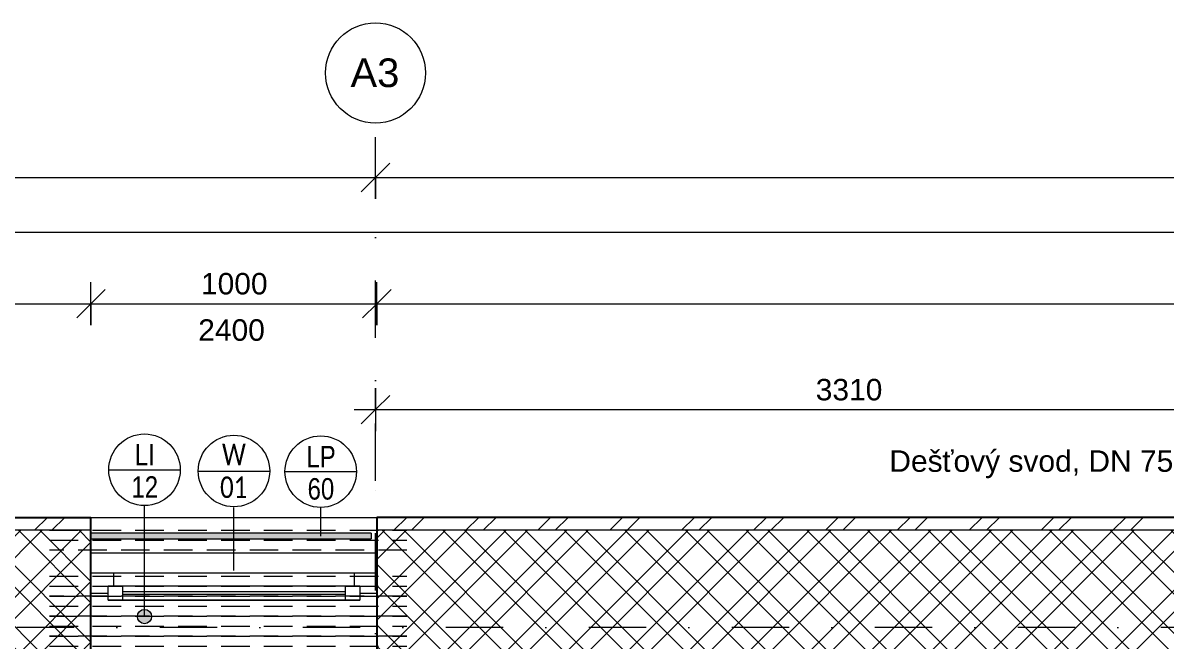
# Model space of a CAD drawing. Header units: millimetres. Extents: x -2204 to 40828, y -3577 to 13817.
# Drawn here: x 14967 to 18965, y 11603 to 13763 of the extents above; entities that cross this region are included whole.
import ezdxf

# ---------------------------------------------------------------- set-up
doc = ezdxf.new("R2010")
doc.units = ezdxf.units.MM
doc.linetypes.add('HA_Dash_3mm-S1mm', pattern=[150, 100, -50])
doc.linetypes.add('HA_DashDot_10mm-S3mm', pattern=[500, 200, -150, 0, -150])
for name, color, linetype, lineweight in [('A-____-____-DIMS', 9, 'Continuous', 5), ('A-____-____-DIMS-50', 9, 'Continuous', 5), ('A-FLOR-____-OTLN', 9, 'Continuous', 9), ('A-FLOR-HRAL-IDEN', 9, 'Continuous', 9), ('A-FLOR-HRAL-OTLN', 9, 'Continuous', 9), ('A-GENM-____-HDLN', 9, 'HA_Dash_3mm-S1mm', 9), ('A-GENM-____-IDEN', 9, 'Continuous', 9), ('A-GENM-____-OTLN', 9, 'Continuous', 9), ('A-GLAZ-____-IDEN', 9, 'Continuous', 9), ('A-GLAZ-____-MCUT', 9, 'Continuous', 5), ('A-GLAZ-____-OTLN', 9, 'Continuous', 5), ('A-WALL-____-MCUT', 9, 'Continuous', 9), ('A-WALL-____-OTLN', 9, 'Continuous', 9), ('A-WALL-____-PATT', 9, 'Continuous', 25), ('G-____-____-TEXT', 9, 'Continuous', 5), ('S-GRID-____-IDEN', 9, 'Continuous', 9), ('S-GRID-____-OTLN', 9, 'Continuous', 5)]:
    doc.layers.add(name, color=color, linetype=linetype, lineweight=lineweight)
doc.styles.add('Arial', font='arial.ttf', dxfattribs={"height": 100})
doc.styles.add('Arial_1', font='arial.ttf', dxfattribs={"height": 75})
doc.styles.add('Arial_2', font='arial.ttf', dxfattribs={"width": 0.8, "height": 75})
doc.styles.add('Calibri', font='calibri.ttf', dxfattribs={"width": 0.8, "height": 75})
doc.dimstyles.new('Inner_Dimensions_1', dxfattribs={"dimscale": 304.8, "dimtxt": 76.519455, "dimasz": 0.328084, "dimexe": 0.246063, "dimexo": 0.0625, "dimgap": 0.032808, "dimtad": 1, "dimdec": 0, "dimzin": 0, "dimdsep": 46, "dimtxsty": 'Arial_1', "dimblk1": 'OBLIQUE', "dimblk2": 'OBLIQUE', "dimsah": 1, "dimcen": 0.09, "dimdle": 0.246063, "dimazin": 0, "dimtfac": 1, "dimtdec": 4, "dimtix": 1, "dimtmove": 0, "dimatfit": 3, "dimfxl": 0.246063, "dimfxlon": 1, "dimtvp": 1, "dimtolj": 1, "dimtzin": 0, "dimlwd": 9, "dimlwe": 9, "dimarcsym": 2})

# ---------------------------------------------------------------- blocks, each defined once
blk = doc.blocks.new('HA_WD_SinglePanel - 1000x2400-2168134-DSP_3NP-A')
at = {"layer": 'A-GLAZ-____-MCUT'}
for p, q in [((-420, 70), (-500, 70)), ((-420, 25), (-420, 70)), ((500, 70), (420, 70)), ((420, 70), (420, 25)), ((-500, 0), (-440, 0)), ((-440, -25), (-440, 25)), ((-440, 25), (-390, 25)), ((-390, 25), (-390, -25)), ((390, 5), (-390, 5)), ((390, -25), (390, 25)), ((390, 25), (440, 25)), ((440, 25), (440, -25)), ((440, 0), (500, 0)), ((-390, -25), (-440, -25)), ((390, -5), (-390, -5)), ((440, -25), (390, -25))]:
    blk.add_line(p, q, dxfattribs=at)
at = {"layer": 'A-GLAZ-____-OTLN'}
for p, q in [((420, 70), (-420, 70)), ((440, 25), (-440, 25)), ((-440, -25), (-440, 25)), ((390, 25), (-390, 25)), ((440, 25), (440, -25)), ((-440, -25), (440, -25)), ((390, -25), (-390, -25))]:
    blk.add_line(p, q, dxfattribs=at)
blk = doc.blocks.new('Railing - Railing-1646378-DSP_3NP-A')
at = {"layer": 'A-FLOR-HRAL-OTLN'}
blk.add_hatch(color=256, dxfattribs=at).paths.add_polyline_path([(16185, 11960), (16185, 11980), (15205, 11980), (15205, 11960), (16060.2, 11960)])
for p, q in [((16185, 11980), (15205, 11980)), ((15205, 11960), (16185, 11960)), ((16185, 11980), (16185, 11960))]:
    blk.add_line(p, q, dxfattribs=at)
blk = doc.blocks.new('TB_Porotherm KP7_1250mm - TB_Porotherm KP7_1250mm-1966492-DSP_3NP-A')
at = {"layer": 'A-GENM-____-HDLN'}
for p, q in [((-625, 35), (625, 35)), ((-625, 0), (625, 0)), ((625, -35), (-625, -35))]:
    blk.add_line(p, q, dxfattribs=at)
blk = doc.blocks.new('Grid - Radius 3_5mm-353793-DSP_3NP-A')
at = {"layer": 'S-GRID-____-IDEN'}
blk.add_circle((0, 0), 3.5, dxfattribs=at)
blk = doc.blocks.new('DIMBLOCK56-DSP_3NP-A')
at = {"layer": 'A-____-____-DIMS-50', "lineweight": 9}
for p, q in [((6510, 12706.6), (6510, 12856.6)), ((15205, 12706.6), (15205, 12856.6)), ((6510, 12781.6), (6560, 12831.6)), ((15205, 12781.6), (15255, 12831.6)), ((6510, 12781.6), (6460, 12731.6)), ((6510, 12781.6), (15205, 12781.6)), ((6510, 12781.6), (6510, 12706.6)), ((15205, 12781.6), (15155, 12731.6)), ((15205, 12781.6), (15205, 12706.6))]:
    blk.add_line(p, q, dxfattribs=at)
at = {"layer": 'A-____-____-DIMS-50', "color": 0, "lineweight": 9, "insert": (10742.1, 12888.9), "char_height": 75, "width": 276.883, "attachment_point": 1, "line_spacing_factor": 0.941778, "style": 'Arial_1'}
blk.add_mtext('8695', dxfattribs=at)
blk = doc.blocks.new('_Oblique')
at = {"color": 0, "linetype": 'ByBlock', "lineweight": -2}
blk.add_line((-0.5, -0.5), (0.5, 0.5), dxfattribs=at)
blk = doc.blocks.new('DIMBLOCK57-DSP_3NP-A')
at = {"layer": 'A-____-____-DIMS-50', "lineweight": 9}
for p, q in [((15205, 12706.6), (15205, 12856.6)), ((16205, 12706.6), (16205, 12856.6)), ((15205, 12781.6), (15255, 12831.6)), ((16205, 12781.6), (16255, 12831.6)), ((15205, 12781.6), (15155, 12731.6)), ((15205, 12781.6), (16205, 12781.6)), ((15205, 12781.6), (15205, 12706.6)), ((16205, 12781.6), (16155, 12731.6)), ((16205, 12781.6), (16205, 12706.6))]:
    blk.add_line(p, q, dxfattribs=at)
at = {"layer": 'A-____-____-DIMS-50', "color": 0, "lineweight": 9, "insert": (15589.6, 12888.9), "char_height": 75, "width": 276.883, "attachment_point": 1, "line_spacing_factor": 0.941778, "style": 'Arial_1'}
blk.add_mtext('1000', dxfattribs=at)
blk = doc.blocks.new('DIMBLOCK58-DSP_3NP-A')
at = {"layer": 'A-____-____-DIMS-50', "lineweight": 9}
for p, q in [((16205, 12706.6), (16205, 12856.6)), ((24926.7, 12706.6), (24926.7, 12856.6)), ((16205, 12781.6), (16255, 12831.6)), ((24926.7, 12781.6), (24976.7, 12831.6)), ((16205, 12781.6), (16155, 12731.6)), ((16205, 12781.6), (25001.7, 12781.6)), ((16205, 12781.6), (16205, 12706.6)), ((24926.7, 12781.6), (24876.7, 12731.6)), ((24926.7, 12781.6), (24926.7, 12706.6))]:
    blk.add_line(p, q, dxfattribs=at)
at = {"layer": 'A-____-____-DIMS-50', "color": 0, "lineweight": 9, "insert": (20450.5, 12888.9), "char_height": 75, "width": 276.883, "attachment_point": 1, "line_spacing_factor": 0.941778, "style": 'Arial_1'}
blk.add_mtext('8722', dxfattribs=at)
blk = doc.blocks.new('HA_TAG_WD - Type Mark-1527962-DSP_3NP-A')
at = {"layer": 'A-GLAZ-____-IDEN'}
blk.add_line((-2.5, 0), (2.5, 0), dxfattribs=at)
blk.add_circle((0, 0), 2.5, dxfattribs=at)
blk = doc.blocks.new('DIMBLOCK139-DSP_3NP-A')
at = {"layer": 'A-____-____-DIMS-50', "lineweight": 9}
for p, q in [((-385, 12956.6), (-385, 13106.6)), ((-385, 13031.6), (-335, 13081.6)), ((24926.7, 12956.6), (24926.7, 13106.6)), ((24926.7, 13031.6), (24976.7, 13081.6)), ((-460, 13031.6), (25001.7, 13031.6)), ((-385, 13031.6), (-435, 12981.6)), ((-385, 13031.6), (-385, 12956.6)), ((24926.7, 13031.6), (24876.7, 12981.6)), ((24926.7, 13031.6), (24926.7, 12956.6))]:
    blk.add_line(p, q, dxfattribs=at)
at = {"layer": 'A-____-____-DIMS-50', "color": 0, "lineweight": 9, "insert": (12126.7, 13138.9), "char_height": 75, "width": 346.103, "attachment_point": 1, "line_spacing_factor": 0.941778, "style": 'Arial_1'}
blk.add_mtext('25312', dxfattribs=at)
blk = doc.blocks.new('HA_TAG_GM_Products - Generic-588599-DSP_3NP-A')
at = {"layer": 'A-GENM-____-IDEN'}
blk.add_line((-2.5, 0), (2.5, 0), dxfattribs=at)
blk.add_circle((0, 0), 2.5, dxfattribs=at)
blk = doc.blocks.new('DIMBLOCK165-DSP_3NP-A')
at = {"layer": 'A-____-____-DIMS-50', "lineweight": 9}
for p, q in [((8100, 13147.5), (8100, 13297.5)), ((16200, 13147.5), (16200, 13297.5)), ((8100, 13222.5), (8150, 13272.5)), ((16200, 13222.5), (16250, 13272.5)), ((8100, 13222.5), (8050, 13172.5)), ((8100, 13222.5), (16200, 13222.5)), ((8100, 13222.5), (8100, 13147.5)), ((16200, 13222.5), (16150, 13172.5)), ((16200, 13222.5), (16200, 13147.5))]:
    blk.add_line(p, q, dxfattribs=at)
at = {"layer": 'A-____-____-DIMS-50', "color": 0, "lineweight": 9, "insert": (12034.6, 13329.9), "char_height": 75, "width": 276.883, "attachment_point": 1, "line_spacing_factor": 0.941778, "style": 'Arial_1'}
blk.add_mtext('8100', dxfattribs=at)
blk = doc.blocks.new('DIMBLOCK166-DSP_3NP-A')
at = {"layer": 'A-____-____-DIMS-50', "lineweight": 9}
for p, q in [((16200, 13147.5), (16200, 13297.5)), ((24584, 13147.5), (24584, 13297.5)), ((16200, 13222.5), (16250, 13272.5)), ((24584, 13222.5), (24634, 13272.5)), ((16200, 13222.5), (16150, 13172.5)), ((16200, 13222.5), (24659, 13222.5)), ((16200, 13222.5), (16200, 13147.5)), ((24584, 13222.5), (24534, 13172.5)), ((24584, 13222.5), (24584, 13147.5))]:
    blk.add_line(p, q, dxfattribs=at)
at = {"layer": 'A-____-____-DIMS-50', "color": 0, "lineweight": 9, "insert": (20276.6, 13329.9), "char_height": 75, "width": 276.883, "attachment_point": 1, "line_spacing_factor": 0.941778, "style": 'Arial_1'}
blk.add_mtext('8384', dxfattribs=at)
blk = doc.blocks.new('DIMBLOCK170-DSP_3NP-A')
at = {"layer": 'A-____-____-DIMS-50', "lineweight": 9}
for p, q in [((16200, 12486.3), (16200, 12336.3)), ((16200, 12411.3), (16200, 12486.3)), ((19510, 12336.3), (19510, 12486.3)), ((16200, 12411.3), (16250, 12461.3)), ((19510, 12411.3), (19560, 12461.3)), ((16125, 12411.3), (19585, 12411.3)), ((16200, 12411.3), (16150, 12361.3)), ((19510, 12411.3), (19460, 12361.3)), ((19510, 12411.3), (19510, 12336.3))]:
    blk.add_line(p, q, dxfattribs=at)
at = {"layer": 'A-____-____-DIMS-50', "color": 0, "lineweight": 9, "insert": (17739.6, 12518.7), "char_height": 75, "width": 276.883, "attachment_point": 1, "line_spacing_factor": 0.941778, "style": 'Arial_1'}
blk.add_mtext('3310', dxfattribs=at)
blk = doc.blocks.new('HA_TAG_GM_Railings - Generic-2184224-DSP_3NP-A')
at = {"layer": 'A-FLOR-HRAL-IDEN'}
blk.add_line((-2.5, 0), (2.5, 0), dxfattribs=at)
blk.add_circle((0, 0), 2.5, dxfattribs=at)

msp = doc.modelspace()

# ---------------------------------------------------------------- hatches: boundary and pattern name
at = {"layer": 'A-GENM-____-IDEN'}
h = msp.add_hatch(color=256, dxfattribs=at)
edge = h.paths.add_edge_path()
edge.add_arc((15392.2, 11688.4), 25, 0, 360)
at = {"layer": 'A-WALL-____-PATT', "lineweight": 5}
h = msp.add_hatch(dxfattribs=at)
h.set_pattern_fill('FP_8', color=256, style=0, pattern_type=2)
h.set_pattern_definition([(45, (0, 0), (-125.7236, 125.7236), []), (45, (0, 190.5), (-125.7236, 125.7236), [])])
h.paths.add_polyline_path([(-340, 11990), (-340, 12002.6), (5570, 12002.6), (5570, 12035), (-385, 12035)])
h.paths.add_polyline_path([(24944.2, 11990), (24955.7, 12035), (16205, 12035), (16205, 11990), (19095, 11990), (19095, 12005), (24901.6, 12005), (24897.8, 11990)])
h.paths.add_polyline_path([(14510, 11990), (15205, 11990), (15205, 12035), (6510, 12035), (6510, 12002.6), (14510, 12002.6)])
h = msp.add_hatch(dxfattribs=at)
h.set_pattern_fill('FP_3', color=256, style=0, pattern_type=2)
h.set_pattern_definition([(45, (0, 0), (-106.066, 106.066), []), (45, (75, 0), (-106.066, 106.066), []), (315, (0, 0), (106.066, 106.066), []), (315, (75, 0), (106.066, 106.066), [])])
h.paths.add_polyline_path([(15205, 11550), (15205, 11990), (14405, 11990), (14405, 11610), (14531.6, 11610), (14531.6, 11550)])
h.paths.add_polyline_path([(16205, 11550), (19095, 11550), (19095, 11990), (16205, 11990), (16205, 11726)])

# ---------------------------------------------------------------- linework, layer by layer
at = {"layer": 'A-FLOR-____-OTLN'}
msp.add_line((16205, 11910), (15205, 11910), dxfattribs=at)
at = {"layer": 'A-FLOR-HRAL-IDEN'}
msp.add_line((16008.3, 11968.7), (16008.3, 12069.6), dxfattribs=at)
at = {"layer": 'A-GENM-____-IDEN'}
msp.add_line((15392.2, 11688.4), (15392.2, 12076.2), dxfattribs=at)
msp.add_circle((15392.2, 11688.4), 25, dxfattribs=at)
at = {"layer": 'A-GLAZ-____-IDEN'}
msp.add_line((15705, 11849.3), (15705, 12069.6), dxfattribs=at)
at = {"layer": 'A-WALL-____-MCUT', "lineweight": 25}
for p, q in [((6510, 12035), (15205, 12035)), ((15205, 11550), (15205, 12035)), ((16205, 12035), (16205, 11550)), ((24955.7, 12035), (16205, 12035))]:
    msp.add_line(p, q, dxfattribs=at)
at = {"layer": 'A-WALL-____-MCUT'}
for p, q in [((15205, 11990), (14405, 11990)), ((19095, 11990), (16205, 11990))]:
    msp.add_line(p, q, dxfattribs=at)
at = {"layer": 'A-WALL-____-OTLN'}
msp.add_line((15205, 12035), (16205, 12035), dxfattribs=at)
at = {"layer": 'S-GRID-____-OTLN', "linetype": 'HA_DashDot_10mm-S3mm', "lineweight": 9}
for p, q in [((16200, 12162.7), (16200, 13412.7)), ((16200, -723.1), (16200, 12162.7)), ((24647.7, 11650), (-416.4, 11650))]:
    msp.add_line(p, q, dxfattribs=at)

# ---------------------------------------------------------------- block references
at = {"layer": 'A-FLOR-HRAL-IDEN', "xscale": 49.99999999999998, "yscale": 49.99999999999998, "zscale": 49.99999999999998}
msp.add_blockref('HA_TAG_GM_Railings - Generic-2184224-DSP_3NP-A', (16008.3, 12194.6), dxfattribs=at)
at = {"layer": 'A-FLOR-HRAL-OTLN'}
msp.add_blockref('Railing - Railing-1646378-DSP_3NP-A', (0, 0), dxfattribs=at)
at = {"layer": 'A-GENM-____-IDEN', "xscale": 49.99999999999998, "yscale": 49.99999999999998, "zscale": 49.99999999999998}
msp.add_blockref('HA_TAG_GM_Products - Generic-588599-DSP_3NP-A', (15392.2, 12201.2), dxfattribs=at)
at = {"layer": 'A-GENM-____-OTLN'}
for p in [(15685, 11955), (15685, 11795), (15685, 11725), (15685, 11655), (15685, 11585)]:
    msp.add_blockref('TB_Porotherm KP7_1250mm - TB_Porotherm KP7_1250mm-1966492-DSP_3NP-A', p, dxfattribs=at)
at = {"layer": 'A-GLAZ-____-IDEN', "xscale": 49.99999999999998, "yscale": 49.99999999999998, "zscale": 49.99999999999998}
msp.add_blockref('HA_TAG_WD - Type Mark-1527962-DSP_3NP-A', (15705, 12196.9), dxfattribs=at)
at = {"layer": 'A-GLAZ-____-OTLN'}
msp.add_blockref('HA_WD_SinglePanel - 1000x2400-2168134-DSP_3NP-A', (15705, 11770), dxfattribs=at)
at = {"layer": 'S-GRID-____-IDEN', "xscale": 49.99999999999998, "yscale": 49.99999999999998, "zscale": 49.99999999999998}
msp.add_blockref('Grid - Radius 3_5mm-353793-DSP_3NP-A', (16200, 13587.7), dxfattribs=at)

# ---------------------------------------------------------------- texts
at = {"layer": 'A-FLOR-HRAL-IDEN', "lineweight": 5, "char_height": 75, "attachment_point": 1, "style": 'Arial_2'}
for s, insert, width in [('LP', (15958.5, 12284.7), 125.063), ('60', (15962.5, 12172), 115.443)]:
    msp.add_mtext(s, dxfattribs=dict(at, insert=insert, width=width))
at = {"layer": 'A-GENM-____-IDEN', "lineweight": 5, "char_height": 75, "attachment_point": 1, "style": 'Arial_2'}
for s, insert, width in [('LI', (15358.4, 12291.3), 86.582), ('12', (15346.4, 12178.6), 115.443)]:
    msp.add_mtext(s, dxfattribs=dict(at, insert=insert, width=width))
at = {"layer": 'A-GLAZ-____-IDEN', "lineweight": 5, "char_height": 75, "attachment_point": 1}
for s, insert, width, style in [('2400', (15580, 12727), 288.607, 'Arial_1'), ('W', (15663.2, 12292.1), 105.823, 'Calibri'), ('01', (15656.6, 12177.8), 121.856, 'Calibri')]:
    msp.add_mtext(s, dxfattribs=dict(at, insert=insert, width=width, style=style))
at = {"layer": 'G-____-____-TEXT', "color": 7, "lineweight": 9, "char_height": 75, "attachment_point": 1, "style": 'Arial_1'}
for s, insert, width in [('Deš', (17997, 12269.1), 224.472), ('ťový svod, DN 75 mm', (18182.2, 12269.1), 1222.573)]:
    msp.add_mtext(s, dxfattribs=dict(at, insert=insert, width=width))
at = {"layer": 'S-GRID-____-IDEN', "lineweight": 5, "insert": (16112.6, 13638.4), "char_height": 100, "width": 212.447, "attachment_point": 1, "style": 'Arial'}
msp.add_mtext('A3', dxfattribs=at)

# ---------------------------------------------------------------- dimensions: what is measured, and where the dimension line sits
at = {"layer": 'A-____-____-DIMS', "lineweight": 9}
for base, p1, p2, override, picture, middle in [((16200, 13222.5), (8100, 13147.5), (16200, 13147.5), {"dimpost": '<>', "dimfxl": 8100}, 'DIMBLOCK165-DSP_3NP-A', (12150, 13270.8)), ((24584, 13222.5), (16200, 13147.5), (24584, 13147.5), {"dimpost": '<>', "dimfxl": 8383.994303}, 'DIMBLOCK166-DSP_3NP-A', (20392, 13270.8)), ((24926.7, 13031.6), (-385, 12956.6), (24926.7, 12956.6), {"dimpost": '<>', "dimfxl": 25311.726309}, 'DIMBLOCK139-DSP_3NP-A', (12270.9, 13079.9)), ((19510, 12411.3), (16200, 12486.3), (19510, 12336.3), {"dimpost": '<>', "dimfxl": 3313.402545}, 'DIMBLOCK170-DSP_3NP-A', (17855, 12459.6))]:
    dim = msp.add_linear_dim(base=base, p1=p1, p2=p2, dimstyle='Inner_Dimensions_1', override=override, dxfattribs=at)
    dim.commit()
    dim.dimension.update_dxf_attribs({"geometry": picture, "text_midpoint": middle})
for base, p1, p2, override, picture, middle in [((15205, 12781.6), (6510, 12706.6), (15205, 12706.6), {"dimpost": '<>', "dimfxl": 8695.040013}, 'DIMBLOCK56-DSP_3NP-A', (10857.5, 12829.8)), ((16205, 12781.6), (15205, 12706.6), (16205, 12706.6), {"dimpost": '<>', "dimfxl": 1000}, 'DIMBLOCK57-DSP_3NP-A', (15705, 12829.8)), ((24926.7, 12781.6), (16205, 12706.6), (24926.7, 12706.6), {"dimpost": '<>', "dimfxl": 8721.726309}, 'DIMBLOCK58-DSP_3NP-A', (20565.9, 12829.8))]:
    dim = msp.add_linear_dim(base=base, p1=p1, p2=p2, angle=0, dimstyle='Inner_Dimensions_1', override=override, dxfattribs=at)
    dim.commit()
    dim.dimension.update_dxf_attribs({"geometry": picture, "text_midpoint": middle})

doc.saveas('drawing.dxf')
